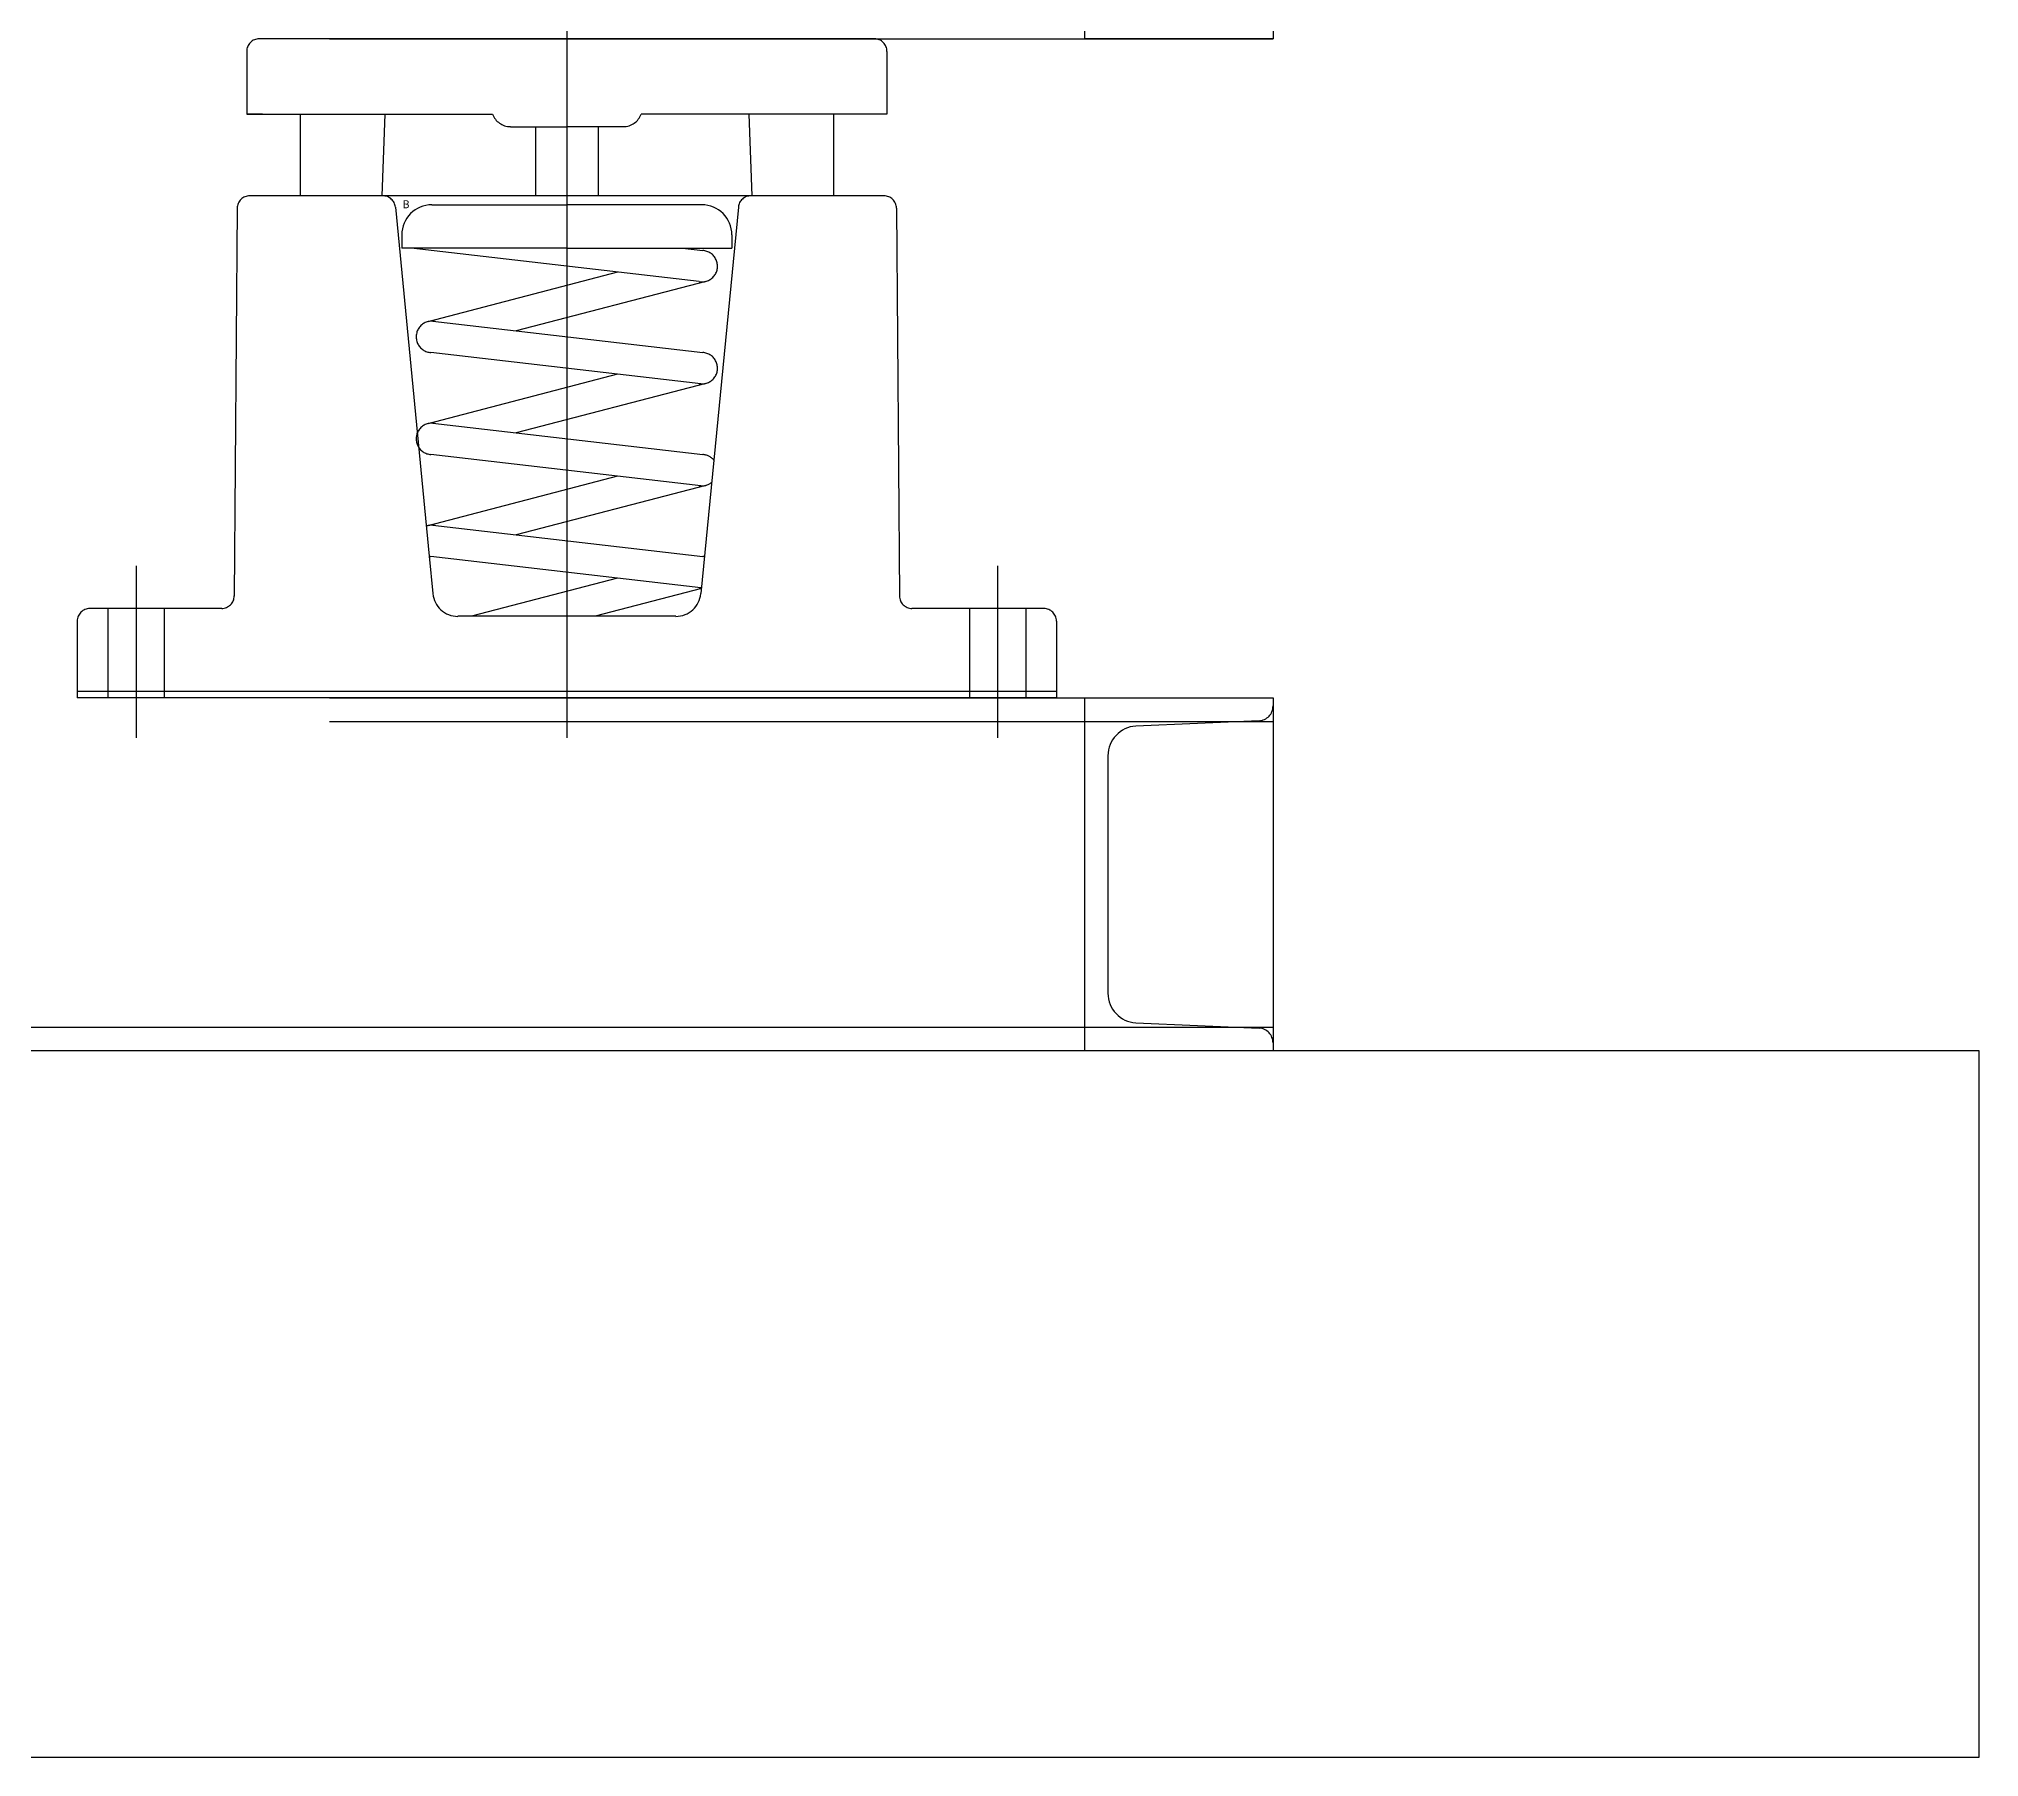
# Model space of a CAD drawing. Header units: millimetres. Extents: x 8533 to 164433, y 5768 to 115327.
# Drawn here: x 81891.3 to 82234.8, y 99428 to 99732.3 of the extents above; entities that cross this region are included whole.
import ezdxf

# ---------------------------------------------------------------- set-up
doc = ezdxf.new("R2010")
doc.units = ezdxf.units.MM
doc.header["$LTSCALE"] = 250
doc.linetypes.add('HIDDEN', pattern=[2, 1, -1])
doc.layers.add('EF-1', color=35, linetype='Continuous')
doc.layers.add('FOD', color=6, linetype='Continuous')
doc.styles.add('G-ENP', font='')
doc.styles.get('G-ENP').set_extended_font_data('Malgun Gothic')

msp = doc.modelspace()

# ---------------------------------------------------------------- linework, layer by layer
at = {"layer": 'EF-1', "color": 7, "linetype": 'HIDDEN'}
for p, q in [((82076.48, 99732.26, -0.36), (82076.48, 99794.77, -0.36)), ((81984.8, 99790.92, -0.36), (81984.8, 99608.52, -0.36)), ((82109.82, 99733.69, -0.36), (82109.82, 99732.26, -0.36)), ((80442.8, 99732.26, -0.36), (82109.82, 99732.26, -0.36)), ((81928.12, 99730.04, -0.36), (81928.12, 99718.92, -0.36)), ((82039.25, 99732.26, -0.36), (81930.34, 99732.26, -0.36)), ((82041.47, 99730.04, -0.36), (82041.47, 99718.92, -0.36)), ((82109.82, 99732.26, -0.36), (82076.48, 99732.26, -0.36)), ((81930.89, 99718.92, -0.36), (81928.12, 99718.92, -0.36)), ((81928.12, 99718.92, -0.36), (81971.65, 99718.92, -0.36)), ((81937.56, 99718.92, -0.36), (81937.56, 99704.48, -0.36)), ((81952.57, 99718.92, -0.36), (81952.06, 99704.48, -0.36)), ((81974.79, 99716.7, -0.36), (81984.8, 99716.7, -0.36)), ((81979.24, 99716.7, -0.36), (81979.24, 99704.48, -0.36)), ((81994.8, 99716.7, -0.36), (81984.8, 99716.7, -0.36)), ((81990.35, 99716.7, -0.36), (81990.35, 99704.48, -0.36)), ((82041.47, 99718.92, -0.36), (81997.94, 99718.92, -0.36)), ((82017.02, 99718.92, -0.36), (82017.53, 99704.48, -0.36)), ((82032.03, 99718.92, -0.36), (82032.03, 99704.48, -0.36)), ((82040.93, 99704.48, -0.36), (81928.66, 99704.48, -0.36)), ((81960.9, 99702.89, -0.36), (81984.8, 99702.89, -0.36)), ((82008.69, 99702.89, -0.36), (81984.8, 99702.89, -0.36)), ((81926.43, 99702.27, -0.36), (81925.91, 99633.61, -0.36)), ((81954.43, 99702.47, -0.36), (81960.43, 99640.64, -0.36)), ((82015.16, 99702.47, -0.36), (82008.52, 99634.03, -0.36)), ((82043.16, 99702.27, -0.36), (82043.68, 99633.61, -0.36)), ((81955.57, 99697.55, -0.36), (81955.57, 99695.19, -0.36)), ((82014.02, 99697.55, -0.36), (82014.02, 99695.19, -0.36)), ((81984.8, 99695.19, -0.36), (81955.57, 99695.19, -0.36)), ((82008.21, 99689.27, -0.36), (81957.21, 99695.19, -0.36)), ((81984.8, 99695.19, -0.36), (82014.02, 99695.19, -0.36)), ((82005.28, 99695.19, -0.36), (82008.85, 99694.78, -0.36)), ((81993.75, 99690.95, -0.36), (81960.2, 99682.18, -0.36)), ((82009.39, 99689.32, -0.36), (81975.84, 99680.55, -0.36)), ((81961.06, 99682.27, -0.36), (82008.85, 99676.72, -0.36)), ((82008.53, 99671.17, -0.36), (81960.74, 99676.72, -0.36)), ((81993.75, 99672.89, -0.36), (81960.2, 99664.12, -0.36)), ((82009.39, 99671.26, -0.36), (81975.84, 99662.49, -0.36)), ((81961.06, 99664.21, -0.36), (82008.85, 99658.66, -0.36)), ((82008.53, 99653.11, -0.36), (81960.74, 99658.66, -0.36)), ((81993.75, 99654.83, -0.36), (81960.2, 99646.06, -0.36)), ((82009.39, 99653.2, -0.36), (81975.84, 99644.43, -0.36)), ((81961.06, 99646.15, -0.36), (82008.85, 99640.6, -0.36)), ((81908.53, 99638.95, -0.36), (81908.53, 99608.52, -0.36)), ((81960.43, 99640.64, -0.36), (81961.07, 99634.03, -0.36)), ((82008.53, 99635.05, -0.36), (81960.74, 99640.6, -0.36)), ((82061.06, 99638.95, -0.36), (82061.06, 99608.52, -0.36)), ((81993.75, 99636.77, -0.36), (81967.9, 99630.02, -0.36)), ((82008.61, 99634.93, -0.36), (81989.8, 99630.02, -0.36)), ((81923.69, 99631.41, -0.36), (81900.33, 99631.41, -0.36)), ((81903.53, 99631.41, -0.36), (81903.53, 99615.57, -0.36)), ((81913.53, 99631.41, -0.36), (81913.53, 99615.57, -0.36)), ((82069.26, 99631.41, -0.36), (82045.9, 99631.41, -0.36)), ((82056.06, 99631.41, -0.36), (82056.06, 99615.57, -0.36)), ((82066.06, 99631.41, -0.36), (82066.06, 99615.57, -0.36)), ((81898.11, 99629.18, -0.36), (81898.11, 99615.57, -0.36)), ((81984.8, 99630.02, -0.36), (81965.49, 99630.02, -0.36)), ((82004.1, 99630.02, -0.36), (81984.8, 99630.02, -0.36)), ((82071.48, 99629.18, -0.36), (82071.48, 99615.57, -0.36)), ((82071.48, 99616.68, -0.36), (81898.11, 99616.68, -0.36)), ((80442.8, 99615.57, -0.36), (82109.82, 99615.57, -0.36)), ((82071.48, 99615.57, -0.36), (81898.11, 99615.57, -0.36)), ((82076.48, 99553.06, -0.36), (82076.48, 99615.57, -0.36)), ((82076.48, 99615.57, -0.36), (82109.82, 99615.57, -0.36)), ((82109.82, 99615.57, -0.36), (82109.82, 99553.06, -0.36)), ((82109.82, 99615.57, -0.36), (82109.82, 99614.14, -0.36)), ((80442.8, 99611.4, -0.36), (82109.82, 99611.4, -0.36)), ((82107.35, 99611.52, -0.36), (82085.53, 99610.58, -0.36)), ((82080.6, 99605.34, -0.36), (82080.6, 99563.28, -0.36)), ((82109.82, 99557.22, -0.36), (80442.8, 99557.22, -0.36)), ((82085.53, 99558.04, -0.36), (82107.35, 99557.11, -0.36)), ((82109.82, 99553.06, -0.36), (80442.8, 99553.06, -0.36)), ((82109.82, 99553.06, -0.36), (82076.48, 99553.06, -0.36)), ((82109.82, 99554.49, -0.36), (82109.82, 99553.06, -0.36))]:
    msp.add_line(p, q, dxfattribs=at)
for centre, radius, start, end in [((81930.34, 99730.04, -0.36), 2.22, 90, 180), ((82039.25, 99730.04, -0.36), 2.22, 0, 90), ((81974.79, 99720.04, -0.36), 3.33, 199.4712, 270), ((81994.8, 99720.04, -0.36), 3.33, 270, 340.5288), ((81928.66, 99702.25, -0.36), 2.22, 90, 179.6076), ((81952.22, 99702.25, -0.36), 2.22, 5.5412, 90), ((81960.9, 99697.55, -0.36), 5.33, 90, 180), ((82008.69, 99697.55, -0.36), 5.33, 0, 90), ((82017.37, 99702.25, -0.36), 2.22, 90, 174.4588), ((82040.93, 99702.25, -0.36), 2.22, 0.3924, 90), ((82008.69, 99692, -0.36), 2.78, 260.029, 86.6726), ((81960.9, 99679.49, -0.36), 2.78, 80.029, 266.6726), ((82008.69, 99673.94, -0.36), 2.78, 260.029, 86.6726), ((81960.9, 99661.44, -0.36), 2.78, 80.029, 266.6726), ((82008.69, 99655.88, -0.36), 2.78, 40.0368, 86.6726), ((82008.69, 99655.88, -0.36), 2.78, 260.029, 308.8808), ((81960.9, 99643.38, -0.36), 2.78, 80.029, 110.9229), ((81960.9, 99643.38, -0.36), 2.78, 260.1595, 266.6726), ((82008.69, 99637.82, -0.36), 2.78, 80.3134, 86.6726), ((81965.49, 99634.46, -0.36), 4.45, 185.5412, 270), ((82004.1, 99634.46, -0.36), 4.45, 270, 354.4588), ((82008.69, 99637.82, -0.36), 2.78, 260.029, 268.6042), ((81900.33, 99629.18, -0.36), 2.22, 90, 180), ((81923.69, 99633.63, -0.36), 2.22, 270, 359.6076), ((82045.9, 99633.63, -0.36), 2.22, 180.3924, 270), ((82069.26, 99629.18, -0.36), 2.22, 0, 90), ((82107.2, 99614.14, -0.36), 2.63, 273.4336, 0), ((82085.85, 99605.34, -0.36), 5.25, 93.4336, 180), ((82085.85, 99563.28, -0.36), 5.25, 180, 266.5664), ((82107.2, 99554.49, -0.36), 2.63, 0, 86.5664)]:
    msp.add_arc(centre, radius, start, end, dxfattribs=at)
at = {"layer": 'FOD', "color": 7}
for p, q in [((82234.85, 99553.06, -0.36), (80317.77, 99553.06, -0.36)), ((82234.85, 99428.03, -0.36), (82234.85, 99553.06, -0.36)), ((80317.77, 99428.03, -0.36), (82234.85, 99428.03, -0.36))]:
    msp.add_line(p, q, dxfattribs=at)

# ---------------------------------------------------------------- texts
at = {"layer": 'EF-1', "color": 7, "linetype": 'HIDDEN', "style": 'G-ENP'}
msp.add_text('B', height=1.42, dxfattribs=at).set_placement((81955.73, 99702.26, -0.36))

doc.saveas('drawing.dxf')
